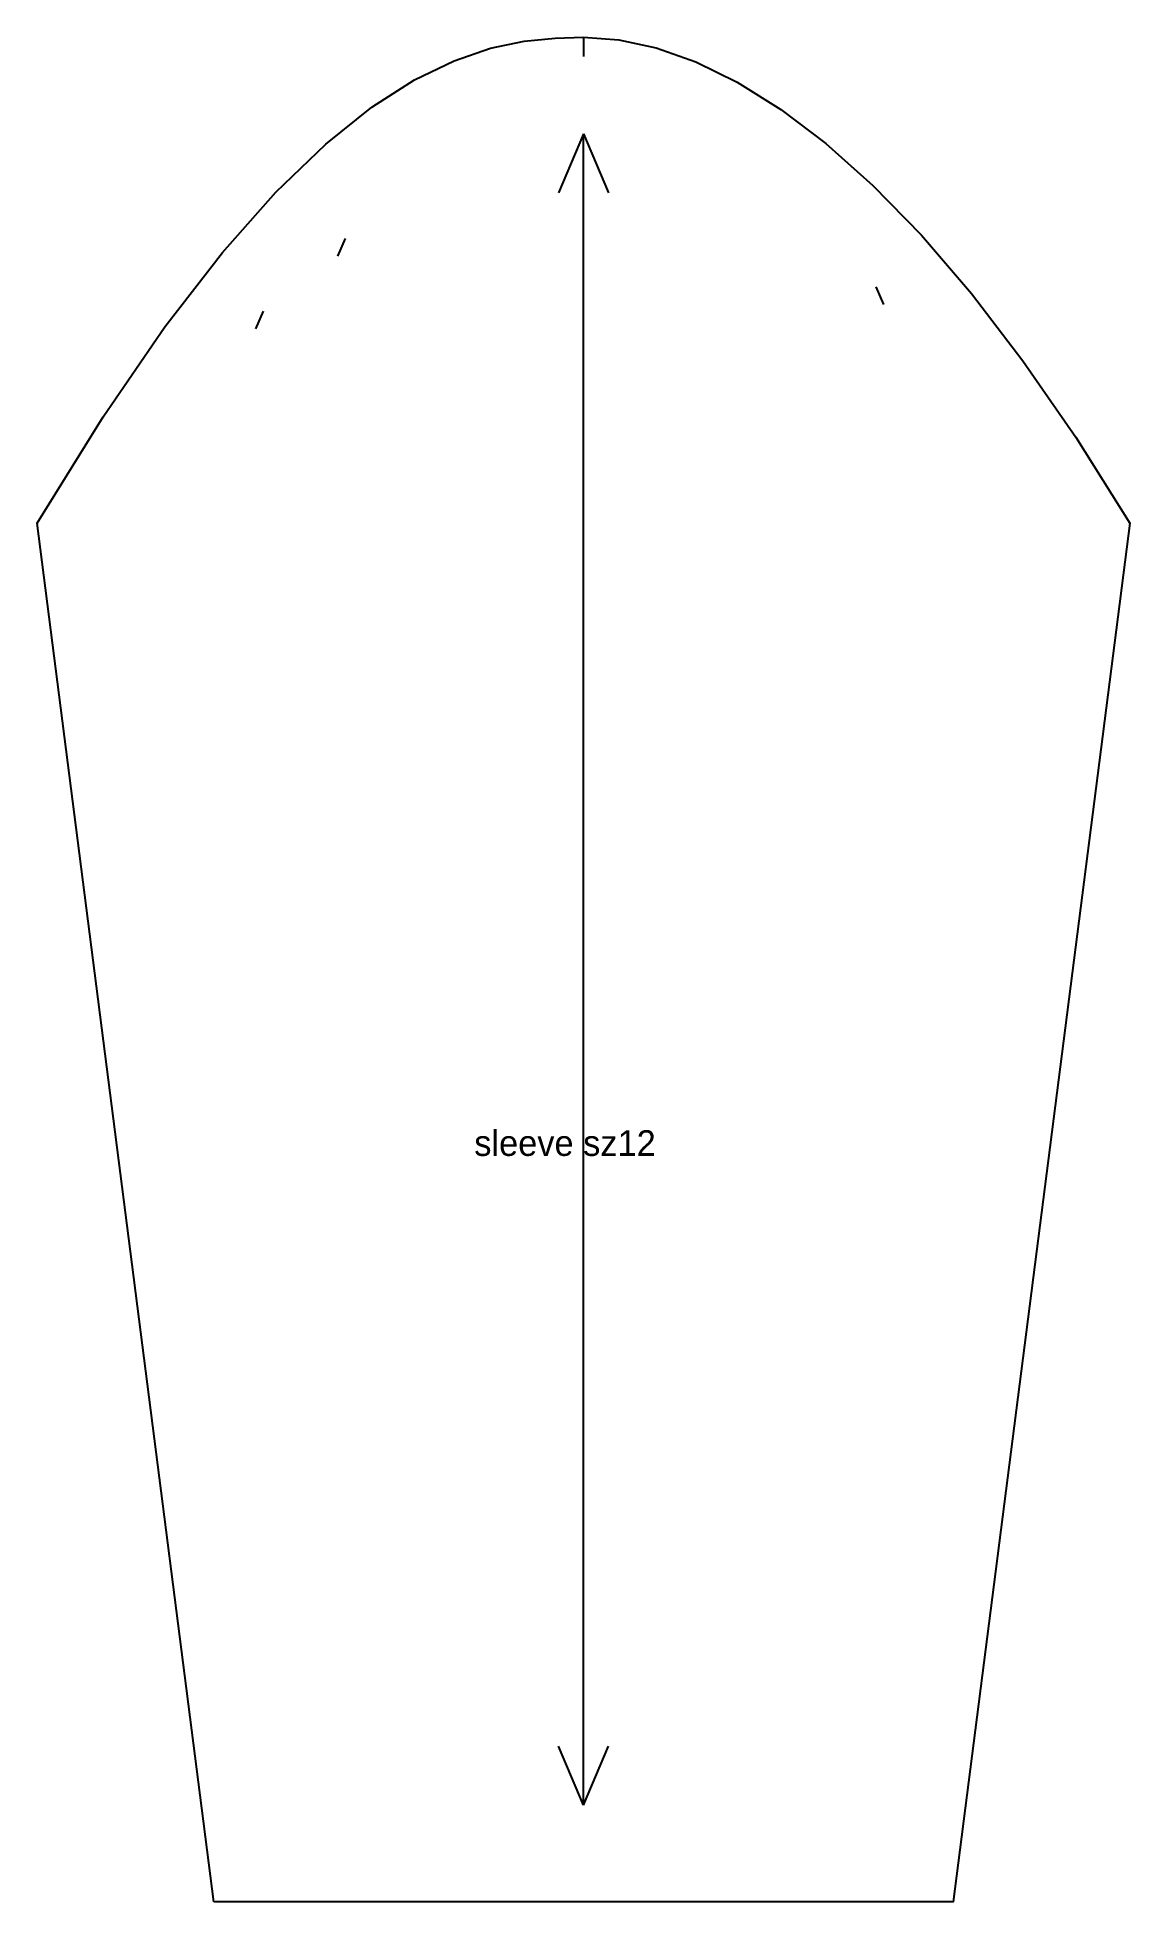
# Model space of a CAD drawing. Header units: millimetres. Extents: x -170 to 170, y 0 to 580.
import ezdxf

# ---------------------------------------------------------------- set-up
doc = ezdxf.new("R2010")
doc.units = ezdxf.units.MM
for name, color, linetype in [('1', 7, 'CONTINUOUS'), ('11', 1, 'CONTINUOUS'), ('13', 5, 'CONTINUOUS'), ('15', 2, 'CONTINUOUS')]:
    doc.layers.add(name, color=color, linetype=linetype)

msp = doc.modelspace()

# ---------------------------------------------------------------- linework, layer by layer
at = {"layer": '1'}
msp.add_lwpolyline([(-115, 0), (-170, 428.8), (-149.4485, 461.9494), (-130.2546, 489.875), (-112.3594, 513.0231), (-95.7037, 531.84), (-80.2286, 546.7719), (-65.875, 558.265), (-52.5839, 566.7656), (-40.2963, 572.72), (-28.9531, 576.5744), (-18.4954, 578.775), (-8.864, 579.7681), (0, 580), (10.9742, 579.1906), (22.6273, 576.675), (34.9297, 572.3219), (47.8519, 566), (61.3643, 557.5781), (75.4375, 546.925), (90.042, 533.9094), (105.1481, 518.4), (120.7266, 500.2656), (136.7477, 479.375), (153.182, 455.5969), (170, 428.8), (115, 0)], close=True, dxfattribs=at)
at = {"layer": '11'}
for p, q in [((0, 580), (0, 574)), ((-76.5, 511.96), (-74.0632, 517.4429)), ((93.5, 496.84), (91.0632, 502.3229)), ((-102, 489.28), (-99.5632, 494.7629))]:
    msp.add_line(p, q, dxfattribs=at)
at = {"layer": '13'}
for p, q in [((0, 550), (-7.7884, 531.5788)), ((0, 30), (0, 550)), ((0, 550), (7.7884, 531.5788)), ((0, 30), (-7.7884, 48.4212)), ((0, 30), (7.7884, 48.4212))]:
    msp.add_line(p, q, dxfattribs=at)

# ---------------------------------------------------------------- texts
at = {"layer": '15'}
msp.add_text('sleeve sz12', height=8, dxfattribs=at).set_placement((-34, 232))

doc.saveas('drawing.dxf')
